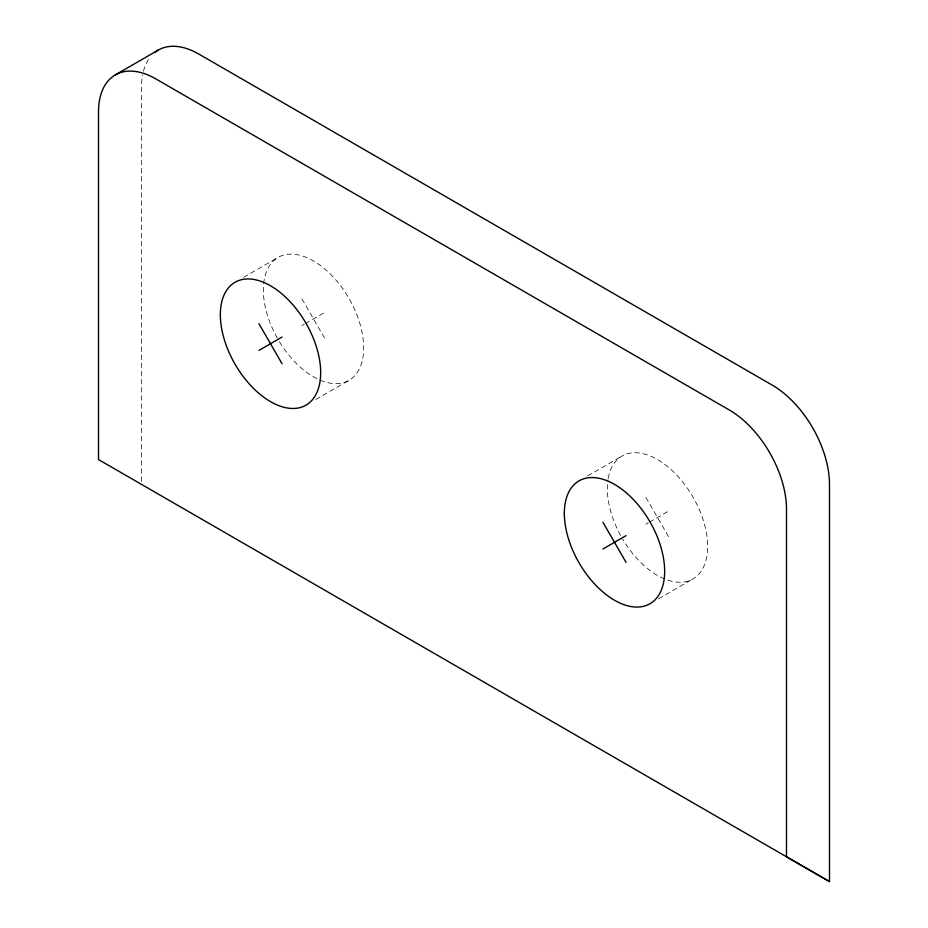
<?xml version="1.0" encoding="UTF-8"?>
<svg xmlns="http://www.w3.org/2000/svg" width="928" height="928" viewBox="0 0 928 928"><rect width="100%" height="100%" fill="white"/><g stroke="black" fill="none" stroke-linecap="round" stroke-linejoin="round"><path stroke-width="0.7" stroke-dasharray="4.64 3.48" d="M243.635 277.31L278.029 257.45M301.925 325.577L304.245 324.232M305.405 323.57L325.078 312.202M315.81 399.481L348.974 380.329M587.621 475.913L622.027 456.054M645.923 524.169L648.231 522.835M649.391 522.174L669.076 510.806M658.567 598.792L692.972 578.933M645.923 497.443L669.076 537.544M301.925 298.839L325.078 338.94M141.508 481.493L141.508 87.186A81.084 46.818 60 0 1 142.61 74.89M143.457 71.178A81.084 46.818 60 0 1 149.188 58.51M608.176 478.442A70.946 40.96 60 0 1 675.99 474.312A70.946 40.96 60 0 1 699.689 573.179A70.946 40.96 60 0 1 622.734 539.191M620.635 535.502A70.946 40.96 60 0 1 607.944 479.811M277.333 338.14A70.946 40.96 60 0 1 300.846 255.525A70.946 40.96 60 0 1 362.048 361.537A70.946 40.96 60 0 1 278.748 340.588"/><path stroke-width="1.39" d="M115.304 74.89L158.294 50.066M258.924 350.401L282.077 337.026M602.922 549.005L626.075 535.63M829.493 881.6L786.492 856.776L786.492 509.217A81.084 46.818 60 0 0 729.164 409.909L155.834 78.903A81.084 46.818 60 0 0 98.507 112.01L98.507 459.569L829.493 881.6L829.493 484.393A81.084 46.818 60 0 0 772.166 385.085L198.836 54.079A81.084 46.818 60 0 0 154.93 52.362M602.922 522.267L626.075 562.368M258.924 323.663L282.077 363.764M564.328 513.358A70.946 40.96 60 0 0 639.578 606.958A70.946 40.96 60 0 0 639.578 506.63A70.946 40.96 60 0 0 564.328 513.358M220.342 314.754A70.946 40.96 60 0 0 295.591 408.355A70.946 40.96 60 0 0 295.591 308.026A70.946 40.96 60 0 0 220.342 314.754"/></g></svg>
